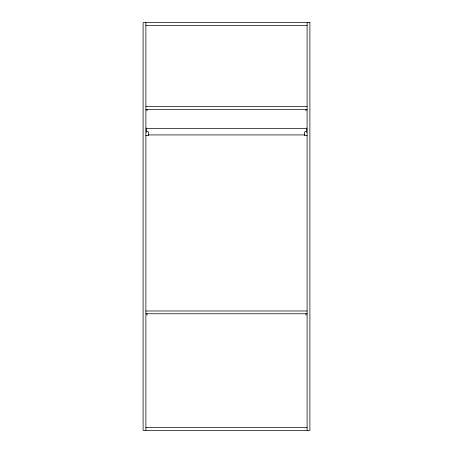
<?xml version="1.0" encoding="UTF-8"?>
<svg xmlns="http://www.w3.org/2000/svg" width="453" height="453" viewBox="0 0 453 453"><rect width="100%" height="100%" fill="white"/><g stroke="black" fill="none" stroke-linecap="round" stroke-linejoin="round"><path stroke-width="0.68" d="M145.889 25.43L307.111 25.43M145.889 106.665L307.111 106.665M145.889 109.445L307.111 109.445M146.257 128.442L306.743 128.442M146.257 131.681L148.006 131.681L148.669 132.372L148.669 135.39L145.889 135.39M306.743 131.681L304.994 131.681L304.331 132.372L304.331 135.39L307.111 135.39M148.38 134.926L304.62 134.926M145.889 310.99L307.111 310.99M145.889 313.77L307.111 313.77M145.889 427.57L307.111 427.57M307.111 22.65L307.111 430.35M306.743 127.978L306.743 132.35M306.002 109.445L306.002 110.928M306.002 313.77L306.002 315.254M146.999 109.445L146.999 110.928M146.999 313.77L146.999 315.254M146.257 127.978L146.257 132.35M145.889 22.65L145.889 430.35M309.892 22.65L143.108 22.65L143.108 430.35L309.892 430.35L309.892 22.65"/></g></svg>
